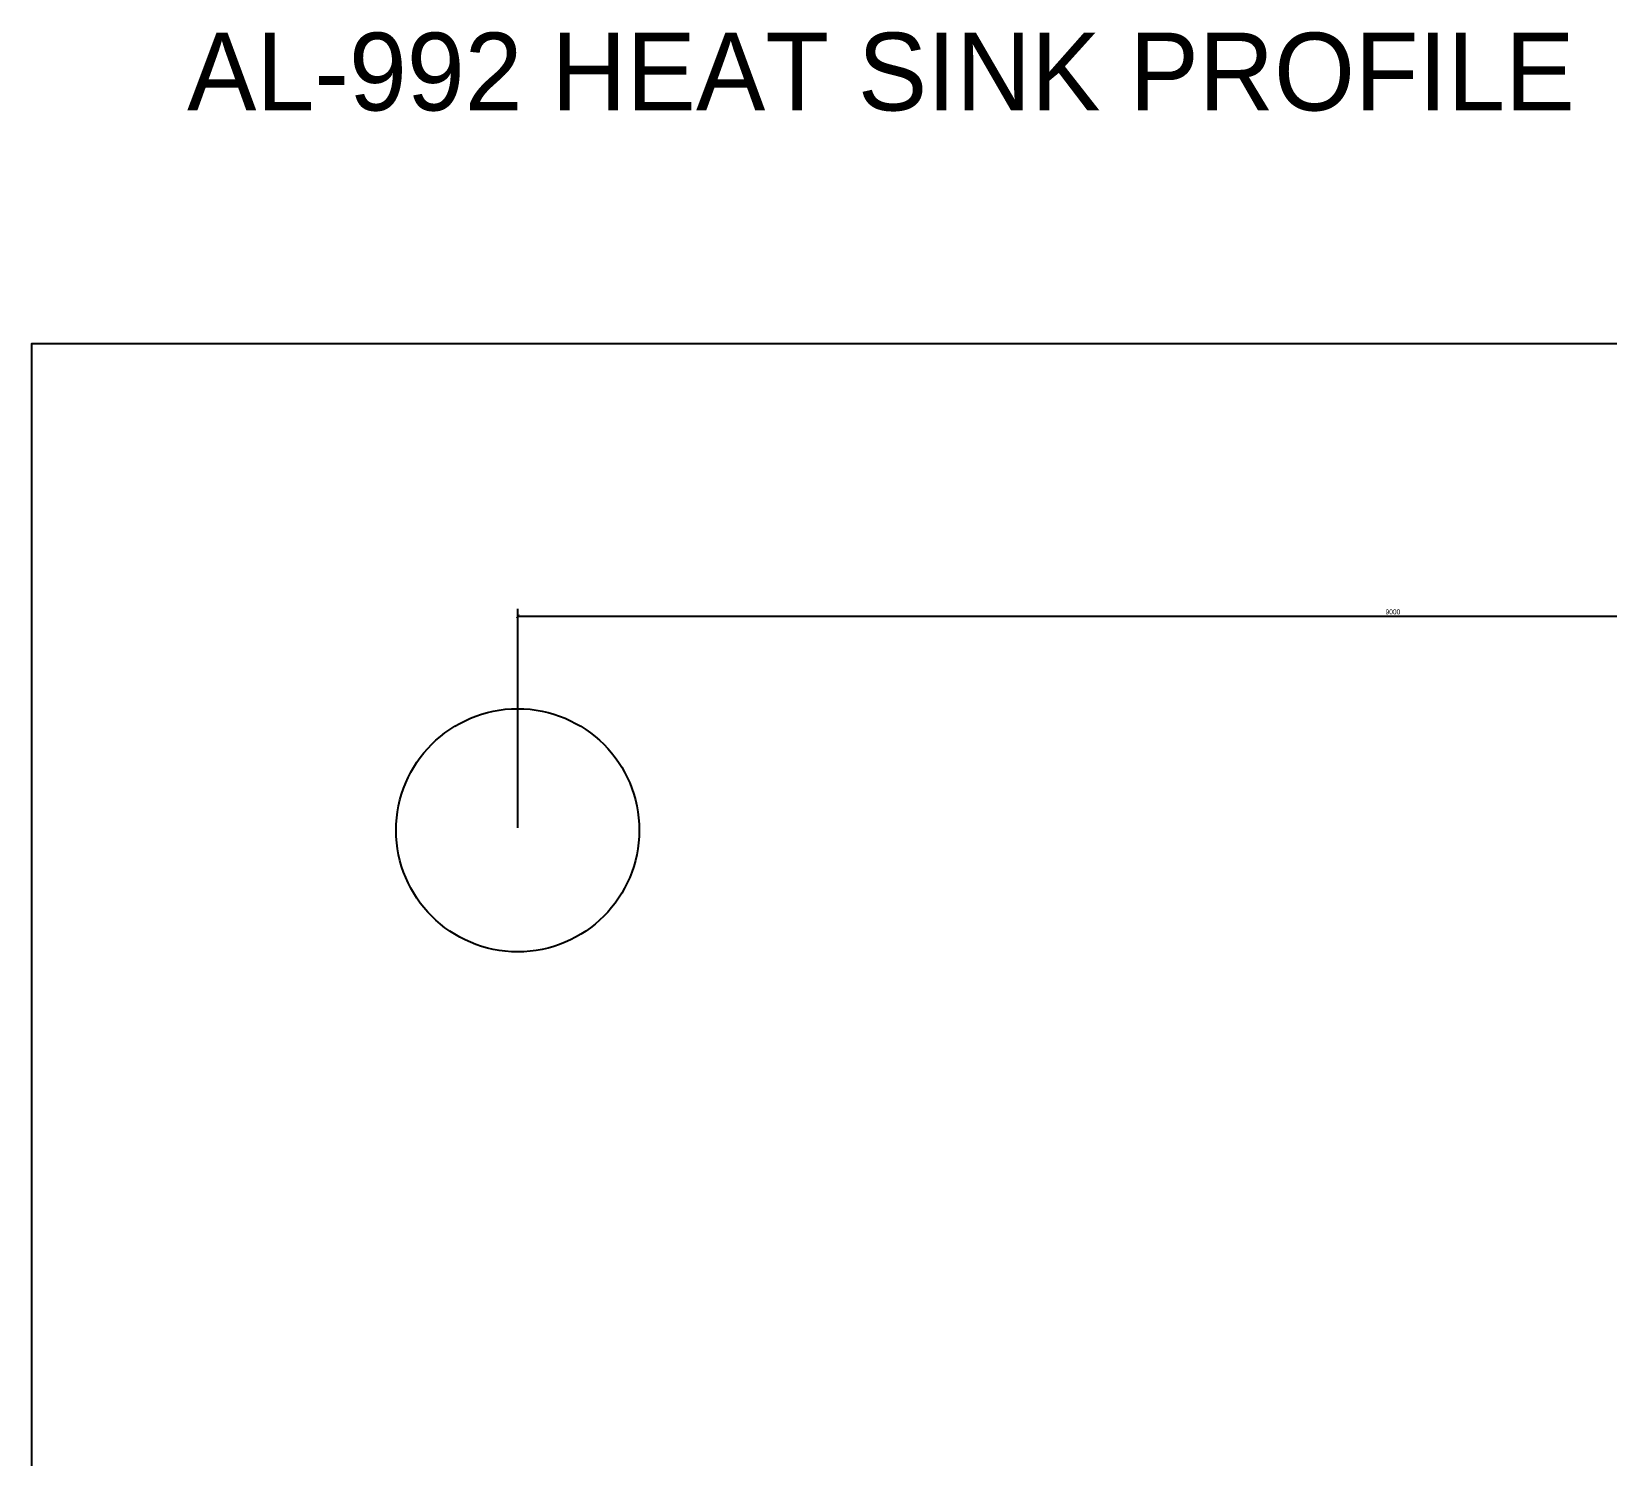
# Model space of a CAD drawing. Header units: millimetres. Extents: x -24 to 162, y -55 to 106.
# Drawn here: x 0 to 81, y 32.9 to 106.1 of the extents above; entities that cross this region are included whole.
import ezdxf

# ---------------------------------------------------------------- set-up
doc = ezdxf.new("R2010")
doc.units = ezdxf.units.MM
doc.styles.add('OpenSansCondensed-Light', font='OpenSansCondensed-Light.ttf')
doc.dimstyles.new('EZDXF', dxfattribs={"dimtxt": 0.25, "dimasz": 0.175, "dimexe": 0.375, "dimexo": 0.125, "dimgap": 0.1, "dimtad": 1, "dimlfac": 100, "dimzin": 12, "dimdsep": 46, "dimtxsty": 'OpenSansCondensed-Light', "dimblk": 'ARCHTICK', "dimcen": 2.5, "dimazin": 3, "dimtfac": 0.5, "dimtmove": 2, "dimatfit": 3})

# ---------------------------------------------------------------- blocks, each defined once
blk = doc.blocks.new('_ARCHTICK')
at = {"color": 0, "linetype": 'BYBLOCK', "const_width": 0.15}
blk.add_lwpolyline([(-0.5, -0.5), (0.5, 0.5)], dxfattribs=at)
blk = doc.blocks.new('*D3')
for p, q in [((25, 65.125), (25, 76.375)), ((115, 65.125), (115, 76.375)), ((25, 76), (115, 76))]:
    blk.add_line(p, q)
at = {"layer": 'Defpoints'}
for p in [(25, 76), (25, 65), (115, 65)]:
    blk.add_point(p, dxfattribs=at)
at = {"xscale": 0.175, "yscale": 0.175, "rotation": 180}
blk.add_blockref('_ARCHTICK', (25, 76), dxfattribs=at)
at = {"xscale": 0.175, "yscale": 0.175}
blk.add_blockref('_ARCHTICK', (115, 76), dxfattribs=at)
at = {"insert": (70, 76.225), "char_height": 0.25, "attachment_point": 5, "style": 'OpenSansCondensed-Light'}
blk.add_mtext('9000', dxfattribs=at)

msp = doc.modelspace()

# ---------------------------------------------------------------- linework, layer by layer
at = {"layer": 'HOLES'}
msp.add_circle((25, 65), 6.25, dxfattribs=at)
at = {"layer": 'OUTLINE'}
msp.add_lwpolyline([(0, 0), (150.5, 0), (150.5, 90), (0, 90)], close=True, dxfattribs=at)

# ---------------------------------------------------------------- texts
at = {"layer": 'TITLE'}
msp.add_text('AL-992 HEAT SINK PROFILE', height=4, dxfattribs=at).set_placement((8, 102))

# ---------------------------------------------------------------- dimensions: what is measured, and where the dimension line sits
dim = msp.add_linear_dim(base=(25, 76), p1=(25, 65), p2=(115, 65), text='P=90.00', dimstyle='EZDXF')
dim.commit()
dim.dimension.update_dxf_attribs({"geometry": '*D3', "text_midpoint": (70, 76.225)})

doc.saveas('drawing.dxf')
